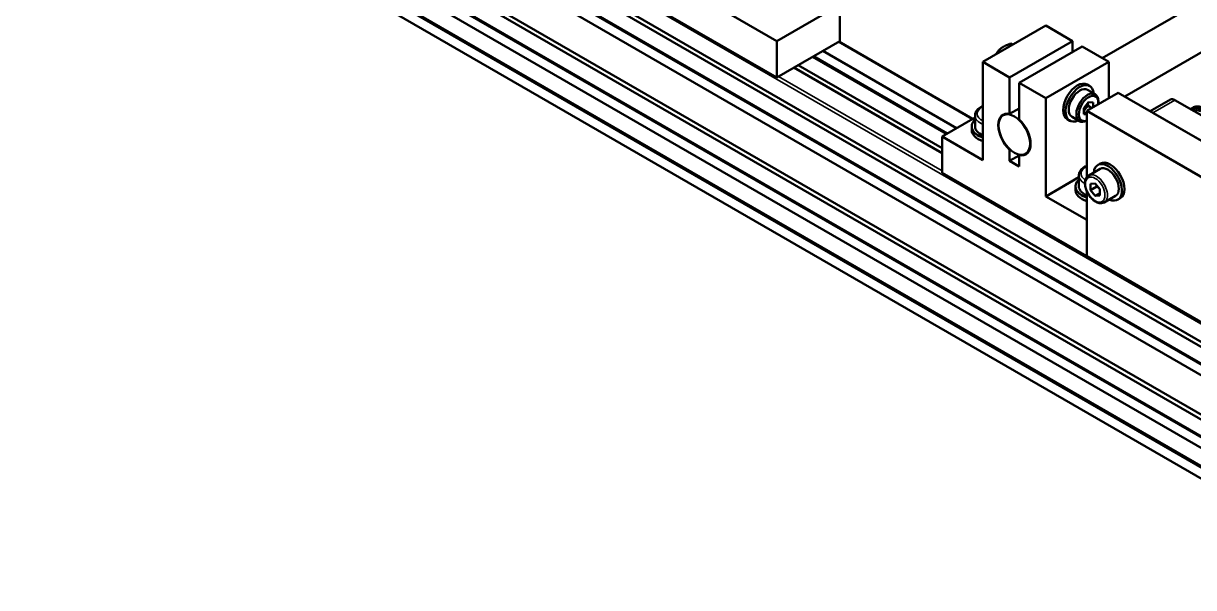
# Model space of a CAD drawing. Header units: millimetres. Extents: x -2015 to 3360, y -4745 to 2376.
# Drawn here: x 1100.9 to 1363.9, y 532.5 to 659.3 of the extents above; entities that cross this region are included whole.
import ezdxf

# ---------------------------------------------------------------- set-up
doc = ezdxf.new("R2010")
doc.units = ezdxf.units.MM
doc.header["$LTSCALE"] = 8
doc.layers.add('Visible (ISO)', color=7, linetype='Continuous', lineweight=50)
doc.layers.add('Visible Narrow (ISO)', color=7, linetype='Continuous', lineweight=35)

msp = doc.modelspace()

# ---------------------------------------------------------------- linework, layer by layer
at = {"layer": 'Visible (ISO)'}
for p, q in [((1343.34, 651.53), (1610.98, 806.05)), ((1348.39, 642.9), (1620.98, 800.28)), ((1100.86, 740.57), (1411.17, 561.41)), ((1105.17, 737), (1411.06, 560.39)), ((1101.89, 734.87), (1410.64, 556.61)), ((1102.13, 735.01), (1410.67, 556.87)), ((1100.86, 733.09), (1410.4, 554.37)), ((1100.86, 724.24), (1409.49, 546.05)), ((1101.89, 718.54), (1408.97, 541.25)), ((1102.13, 718.68), (1408.99, 541.51)), ((1105.17, 720.67), (1409.38, 545.03)), ((1100.86, 716.76), (1408.72, 539.01)), ((1100.96, 712.51), (1408.29, 535.07)), ((1107.93, 708.25), (1408.27, 534.85)), ((1107.93, 705.8), (1408.02, 532.54)), ((1230.61, 670.08), (1270.21, 647.22)), ((1284.35, 663.55), (1270.21, 655.38)), ((1284.35, 663.55), (1284.35, 655.38)), ((1270.21, 655.38), (1257.48, 662.73)), ((1330.67, 658.85), (1316.52, 650.69)), ((1330.67, 658.85), (1336.68, 655.38)), ((1270.21, 647.22), (1270.21, 655.38)), ((1284.35, 655.38), (1270.21, 647.22)), ((1284.14, 655.26), (1314.2, 637.91)), ((1336.68, 655.38), (1322.53, 647.22)), ((1336.68, 655.38), (1336.68, 652.93)), ((1280.52, 653.17), (1310.57, 635.82)), ((1320.4, 652.92), (1319.97, 653.17)), ((1323.26, 654.57), (1322.82, 654.82)), ((1338.8, 654.16), (1324.66, 645.99)), ((1338.8, 654.16), (1344.81, 650.69)), ((1274.97, 649.97), (1307.33, 631.28)), ((1278.22, 651.84), (1308.27, 634.49)), ((1278.46, 651.98), (1308.51, 634.63)), ((1316.52, 650.69), (1316.52, 628.64)), ((1322.53, 647.22), (1316.52, 650.69)), ((1344.81, 650.69), (1330.67, 642.52)), ((1344.81, 650.69), (1344.81, 642.52)), ((1274.04, 649.43), (1307.33, 630.21)), ((1322.53, 638.99), (1322.53, 647.22)), ((1324.66, 645.99), (1324.66, 637.77)), ((1330.67, 642.52), (1324.66, 645.99)), ((1339.99, 645.6), (1340.55, 645.27)), ((1330.67, 620.48), (1330.67, 642.52)), ((1346.93, 643.75), (1339.86, 639.66)), ((1341.75, 643.43), (1340.05, 644.41)), ((1342.47, 641.5), (1342.47, 641.83)), ((1346.93, 643.75), (1382.29, 623.33)), ((1354.12, 639.59), (1358.68, 642.22)), ((1359.68, 642.12), (1368.87, 636.82)), ((1324.66, 640.22), (1322.53, 638.99)), ((1339.22, 640.33), (1340.28, 641.65)), ((1339.22, 638.91), (1339.22, 640.33)), ((1339.22, 639.43), (1339.86, 639.06)), ((1339.86, 639.66), (1339.86, 624.79)), ((1339.86, 639.66), (1375.21, 619.25)), ((1340.21, 640.79), (1341.01, 640.33)), ((1340.28, 641.65), (1341.34, 641.55)), ((1341.34, 641.55), (1341.34, 640.52)), ((1354.73, 639.27), (1387.26, 620.49)), ((1314.75, 638.23), (1307.33, 633.95)), ((1314.75, 638.64), (1314.75, 636.19)), ((1321.1, 638.69), (1321.71, 639.04)), ((1335.49, 637.81), (1336.05, 637.48)), ((1338.25, 637.37), (1336.55, 638.35)), ((1339.86, 638.86), (1339.22, 638.91)), ((1307.33, 633.95), (1307.33, 625.78)), ((1316.52, 628.64), (1307.33, 633.95)), ((1314, 635.38), (1314, 636.19)), ((1322.62, 630.99), (1322.53, 630.95)), ((1322.53, 628.44), (1322.53, 630.95)), ((1324.66, 629.66), (1322.53, 628.44)), ((1324.82, 629.82), (1324.66, 629.72)), ((1324.66, 629.72), (1324.66, 627.21)), ((1326.1, 630.03), (1326.71, 630.38)), ((1324.66, 627.21), (1322.53, 628.44)), ((1340.3, 625.18), (1342.85, 626.65)), ((1342.91, 627.84), (1342.35, 627.52)), ((1307.33, 625.78), (1339.86, 607)), ((1338.08, 624.76), (1330.67, 620.48)), ((1338.08, 625.17), (1338.08, 622.72)), ((1340.71, 623.31), (1341.77, 623.4)), ((1341.77, 623.4), (1342.83, 622.08)), ((1337.33, 621.9), (1337.33, 622.72)), ((1339.86, 621.64), (1339.86, 607)), ((1340.71, 621.9), (1340.71, 623.31)), ((1342.12, 622.71), (1340.71, 621.9)), ((1341.76, 620.57), (1340.71, 621.9)), ((1342.83, 621.19), (1341.76, 620.57)), ((1342.83, 622.08), (1342.83, 620.66)), ((1339.86, 615.17), (1330.67, 620.48)), ((1342.83, 620.66), (1341.76, 620.57)), ((1343.8, 619.12), (1346.35, 620.59)), ((1347.41, 620.05), (1346.85, 619.72)), ((1339.86, 607), (1339.86, 615.17)), ((1339.86, 607), (1375.21, 586.59))]:
    msp.add_line(p, q, dxfattribs=at)
for centre, major_axis, start_param, end_param in [((1337.74, 641.7), (-2.25, -3.9), 3.141593, 6.283185), ((1338.3, 641.38), (-2.25, -3.9), 2.461919, 6.962859), ((1338.3, 641.38), (-1.75, -3.03), 3.141593, 6.283185), ((1340, 640.4), (-1.75, -3.03), 2.356194, 7.011409), ((1340.28, 640.23), (1.55, 2.68), 5.368394, 10.015398), ((1359.68, 640.49), (-1, 1.73), 5.497787, 6.283185), ((1323.6, 634.36), (-2.57, 4.46), 5.793333, 8.343834), ((1354.73, 637.63), (1, -1.73), 2.356194, 2.528809), ((1319, 636.19), (-5, 0), 5.728374, 7.336176), ((1323.6, 634.36), (2.57, -4.46), 5.793333, 8.343834), ((1319, 635.38), (-5, 0), 0, 1.052991), ((1319, 636.19), (-4.25, 0), 0, 0.949213), ((1344.6, 623.62), (-2.25, 3.9), 2.461919, 6.962859), ((1344.6, 623.62), (-1.75, 3.03), 3.141593, 6.283185), ((1345.16, 623.95), (-2.25, 3.9), 3.141593, 6.283185), ((1342.33, 622.72), (-5, 0), 5.728374, 7.336176), ((1342.33, 621.9), (-5, 0), 0, 1.052991), ((1342.33, 622.72), (-4.25, 0), 0, 0.949213)]:
    msp.add_ellipse(centre, major_axis=major_axis, ratio=0.57735, start_param=start_param, end_param=end_param, dxfattribs=at)
msp.add_ellipse((1323.6, 634.36), major_axis=(-2.5, 4.33), ratio=0.57735, dxfattribs=at)
for points, weights in [([(1319.97, 653.17), (1319.68, 652.77), (1319.47, 652.39)], [1, 1.03467955898, 1.05381073237]), ([(1322.82, 654.82), (1320.98, 654.24), (1319.97, 653.17)], [1, 1.15470053838, 1]), ([(1339.22, 639.62), (1339.56, 640.28), (1340.21, 640.79)], [1.02444378706, 1.14132159585, 1]), ([(1340.21, 640.79), (1340.13, 641.16), (1340.12, 641.45)], [1, 1.06469697901, 1.07528038948]), ([(1342.16, 622.91), (1342.14, 622.82), (1342.12, 622.71)], [1.03123537694, 1.01762590792, 1]), ([(1342.12, 622.71), (1342.56, 622.36), (1342.83, 621.99)], [1, 1.09139247678, 1.07480103961])]:
    msp.add_rational_spline(points, weights, degree=2, dxfattribs=at)
for points, knots in [([(1314.75, 638.64), (1314.75, 638.91), (1314.81, 639.17), (1315.05, 639.68), (1315.23, 639.92), (1315.72, 640.38), (1316.03, 640.59), (1316.43, 640.78), (1316.48, 640.8), (1316.52, 640.82)], [3.9108907, 3.9108907, 3.9108907, 3.9108907, 4.1734993, 4.1734993, 4.460334, 4.460334, 4.7881641, 4.7881641, 4.8303444, 4.8303444, 4.8303444, 4.8303444]), ([(1363.16, 640.11), (1363.33, 640.2), (1363.51, 640.27), (1364.03, 640.4), (1364.4, 640.41), (1365.07, 640.3), (1365.37, 640.21), (1365.67, 640.08)], [0.2325542, 0.2325542, 0.2325542, 0.2325542, 0.3164236, 0.3164236, 0.4661414, 0.4661414, 0.5848257, 0.5848257, 0.5848257, 0.5848257]), ([(1363.44, 640.24), (1363.51, 640.3), (1363.58, 640.35), (1363.94, 640.57), (1364.26, 640.66), (1364.93, 640.71), (1365.29, 640.65), (1365.93, 640.44), (1366.22, 640.31), (1366.51, 640.14)], [1.5268793, 1.5268793, 1.5268793, 1.5268793, 1.5699032, 1.5699032, 1.7194885, 1.7194885, 1.8680964, 1.8680964, 1.9852752, 1.9852752, 1.9852752, 1.9852752]), ([(1365.49, 639.61), (1365.13, 639.77), (1364.78, 639.86), (1364.19, 639.9), (1363.93, 639.87), (1363.7, 639.8)], [0.000097, 0.000097, 0.000097, 0.000097, 0.1448633, 0.1448633, 0.2667298, 0.2667298, 0.2667298, 0.2667298]), ([(1338.08, 625.17), (1338.08, 625.44), (1338.15, 625.7), (1338.38, 626.21), (1338.57, 626.45), (1339.05, 626.91), (1339.37, 627.12), (1339.77, 627.31), (1339.81, 627.33), (1339.86, 627.35)], [3.9108907, 3.9108907, 3.9108907, 3.9108907, 4.1734993, 4.1734993, 4.460334, 4.460334, 4.7881641, 4.7881641, 4.8303444, 4.8303444, 4.8303444, 4.8303444]), ([(1343.8, 619.12), (1343.61, 619.01), (1343.4, 618.94), (1342.94, 618.9), (1342.69, 618.94), (1342.16, 619.1), (1341.88, 619.24), (1341.34, 619.61), (1341.08, 619.85), (1340.59, 620.39), (1340.37, 620.69), (1339.99, 621.33), (1339.83, 621.67), (1339.59, 622.36), (1339.51, 622.71), (1339.44, 623.38), (1339.45, 623.7), (1339.58, 624.29), (1339.69, 624.56), (1339.97, 624.94), (1340.13, 625.08), (1340.3, 625.18)], [2.356194, 2.356194, 2.356194, 2.356194, 2.62004, 2.62004, 2.90797, 2.90797, 3.235922, 3.235922, 3.575537, 3.575537, 3.912522, 3.912522, 4.247836, 4.247836, 4.584557, 4.584557, 4.924118, 4.924118, 5.253951, 5.253951, 5.497787, 5.497787, 5.497787, 5.497787])]:
    msp.add_open_spline(points, degree=3, knots=knots, dxfattribs=at)
at = {"layer": 'Visible Narrow (ISO)'}
for p, q in [((1100.86, 744.58), (1411.58, 565.19)), ((1100.86, 712.74), (1408.31, 535.23)), ((1284, 655.18), (1314.05, 637.83)), ((1270.56, 647.42), (1307.33, 626.19)), ((1354.73, 639.27), (1359.68, 642.12))]:
    msp.add_line(p, q, dxfattribs=at)
for centre, major_axis, start_param, end_param in [((1319, 639.05), (-3.75, 0), 5.433163, 7.133208), ((1319, 638.64), (-4.25, 0), 0, 0.949213), ((1342.33, 625.58), (-3.75, 0), 5.433163, 7.016259), ((1342.33, 625.17), (-4.25, 0), 0, 0.828006), ((1342.05, 622.15), (1.75, -3.03), 0, 3.141593)]:
    msp.add_ellipse(centre, major_axis=major_axis, ratio=0.57735, start_param=start_param, end_param=end_param, dxfattribs=at)
msp.add_ellipse((1341.77, 621.99), major_axis=(1.55, -2.68), ratio=0.57735, dxfattribs=at)

doc.saveas('drawing.dxf')
